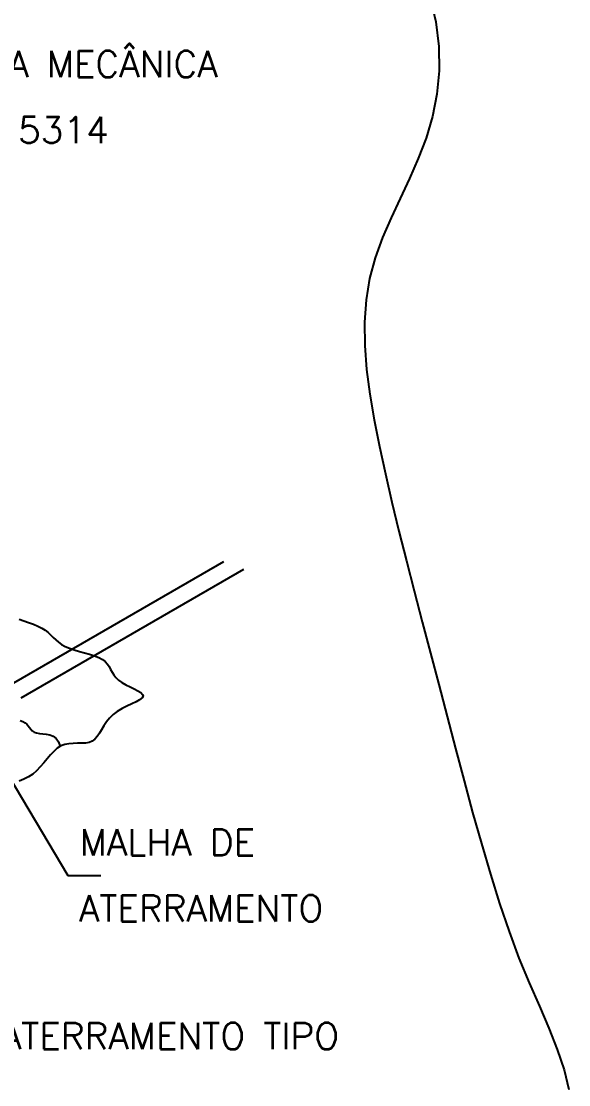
# Model space of a CAD drawing. Header units: millimetres. Extents: x -5087.1 to -5069.7, y -4777 to -4753.4.
# Drawn here: x -5073.83 to -5069.69, y -4772.96 to -4764.9 of the extents above; entities that cross this region are included whole.
import ezdxf

# ---------------------------------------------------------------- set-up
doc = ezdxf.new("R2010")
doc.units = ezdxf.units.MM
doc.header["$LTSCALE"] = 10
doc.linetypes.add('DASHEDX2', pattern=[1.5, 1, -0.5])
doc.layers.add('Termotécnica', color=7, linetype='Continuous')
doc.styles.add('r80', font='romans.shx')

msp = doc.modelspace()

# ---------------------------------------------------------------- linework, layer by layer
at = {"layer": 'Termotécnica', "color": 1, "linetype": 'DASHEDX2'}
for p, q in [((-5073.9382, -4769.9417), (-5072.2995, -4768.9956)), ((-5073.8329, -4770.0276), (-5072.1468, -4769.0541))]:
    msp.add_line(p, q, dxfattribs=at)
at = {"layer": 'Termotécnica', "color": 2}
for p, q in [((-5074.1503, -4770.2503), (-5073.479, -4771.3726)), ((-5073.479, -4771.3726), (-5073.229, -4771.3726))]:
    msp.add_line(p, q, dxfattribs=at)
at = {"layer": 'Termotécnica', "color": 1}
msp.add_lwpolyline([(-5070.7387, -4764.7143), (-5070.6927, -4764.9079), (-5070.6694, -4765.0967), (-5070.6669, -4765.2799), (-5070.6835, -4765.4568), (-5070.717, -4765.6266), (-5070.7654, -4765.7888), (-5070.825, -4765.9448), (-5070.8917, -4766.0964), (-5070.9616, -4766.2455), (-5071.0308, -4766.3937), (-5071.0951, -4766.543), (-5071.1507, -4766.695), (-5071.1935, -4766.8516), (-5071.2204, -4767.0143), (-5071.2323, -4767.1834), (-5071.2305, -4767.3589), (-5071.2169, -4767.5407), (-5071.1928, -4767.729), (-5071.16, -4767.9236), (-5071.12, -4768.1246), (-5071.0744, -4768.3319), (-5071.0246, -4768.5456), (-5070.9713, -4768.765), (-5070.9151, -4768.9896), (-5070.8564, -4769.2188), (-5070.7956, -4769.452), (-5070.7334, -4769.6886), (-5070.6702, -4769.928), (-5070.6064, -4770.1695), (-5070.5426, -4770.4125), (-5070.4783, -4770.6551), (-5070.4132, -4770.8956), (-5070.347, -4771.1319), (-5070.2791, -4771.3623), (-5070.2093, -4771.5848), (-5070.137, -4771.7976), (-5070.062, -4771.9986), (-5069.9845, -4772.1868), (-5069.9076, -4772.3634), (-5069.8354, -4772.5304), (-5069.7717, -4772.6899), (-5069.7203, -4772.8437), (-5069.6851, -4772.994)], dxfattribs=at)
at = {"layer": 'Termotécnica', "color": 2}
for points in [[(-5073.8489, -4769.4332), (-5073.8132, -4769.4459), (-5073.777, -4769.4584), (-5073.7415, -4769.4712), (-5073.7082, -4769.4848), (-5073.6782, -4769.4996), (-5073.6525, -4769.516), (-5073.6303, -4769.5335), (-5073.6104, -4769.5518), (-5073.5914, -4769.5704), (-5073.5721, -4769.5889), (-5073.5513, -4769.6068), (-5073.5277, -4769.6237), (-5073.5001, -4769.639), (-5073.4677, -4769.6526), (-5073.4314, -4769.6647), (-5073.3929, -4769.676), (-5073.3536, -4769.6868), (-5073.3149, -4769.6978), (-5073.2785, -4769.7095), (-5073.2457, -4769.7223), (-5073.2182, -4769.7369), (-5073.1967, -4769.7535), (-5073.1804, -4769.7718), (-5073.1674, -4769.7915), (-5073.1562, -4769.8121), (-5073.1451, -4769.8331), (-5073.1326, -4769.854), (-5073.1169, -4769.8745), (-5073.0965, -4769.894), (-5073.0703, -4769.9123), (-5073.0401, -4769.9293), (-5073.0083, -4769.9453), (-5072.9774, -4769.9604), (-5072.9496, -4769.9748), (-5072.9274, -4769.9887), (-5072.9133, -4770.0022), (-5072.9095, -4770.0156), (-5072.9177, -4770.029), (-5072.9364, -4770.0428), (-5072.9633, -4770.0574), (-5072.9959, -4770.0731), (-5073.0321, -4770.0903), (-5073.0693, -4770.1094), (-5073.1054, -4770.1309), (-5073.138, -4770.155), (-5073.1654, -4770.1819), (-5073.1881, -4770.2107), (-5073.2074, -4770.2402), (-5073.2245, -4770.2692), (-5073.2406, -4770.2965), (-5073.257, -4770.321), (-5073.2748, -4770.3414), (-5073.2953, -4770.3566), (-5073.3194, -4770.3659), (-5073.3466, -4770.3705), (-5073.3762, -4770.3721), (-5073.4074, -4770.3722), (-5073.4394, -4770.3726), (-5073.4715, -4770.375), (-5073.5028, -4770.381), (-5073.5328, -4770.3922), (-5073.5607, -4770.4099), (-5073.587, -4770.4331), (-5073.6124, -4770.4603), (-5073.6374, -4770.4901), (-5073.6627, -4770.521), (-5073.6889, -4770.5515), (-5073.7166, -4770.5803), (-5073.7465, -4770.6057), (-5073.7789, -4770.6269), (-5073.8136, -4770.6445), (-5073.8498, -4770.6597)], [(-5073.8416, -4770.1989), (-5073.8209, -4770.2066), (-5073.8044, -4770.2164), (-5073.7913, -4770.228), (-5073.7805, -4770.2406), (-5073.7708, -4770.2535), (-5073.7609, -4770.266), (-5073.7496, -4770.2773), (-5073.7357, -4770.2867), (-5073.7181, -4770.2935), (-5073.696, -4770.2975), (-5073.6706, -4770.3), (-5073.6434, -4770.3031), (-5073.6162, -4770.3088), (-5073.5905, -4770.3188), (-5073.568, -4770.3353), (-5073.5504, -4770.3602), (-5073.5391, -4770.3954)]]:
    msp.add_lwpolyline(points, dxfattribs=at)

# ---------------------------------------------------------------- texts
at = {"layer": 'Termotécnica', "color": 2, "style": 'r80'}
for s, p in [('COM 2 PARAFUSOS DE ROSCA MECÂNICA', (-5077.8312, -4765.3289)), ('TEL-5341 E 2 PORCAS TEL-5314', (-5077.8168, -4765.8279)), ('MALHA DE ', (-5073.3908, -4771.2229)), ('ATERRAMENTO', (-5073.3959, -4771.7216)), ('HASTE DE ATERRAMENTO TIPO', (-5075.4194, -4772.6891))]:
    msp.add_text(s, height=0.2, dxfattribs=at).set_placement(p)

doc.saveas('drawing.dxf')
